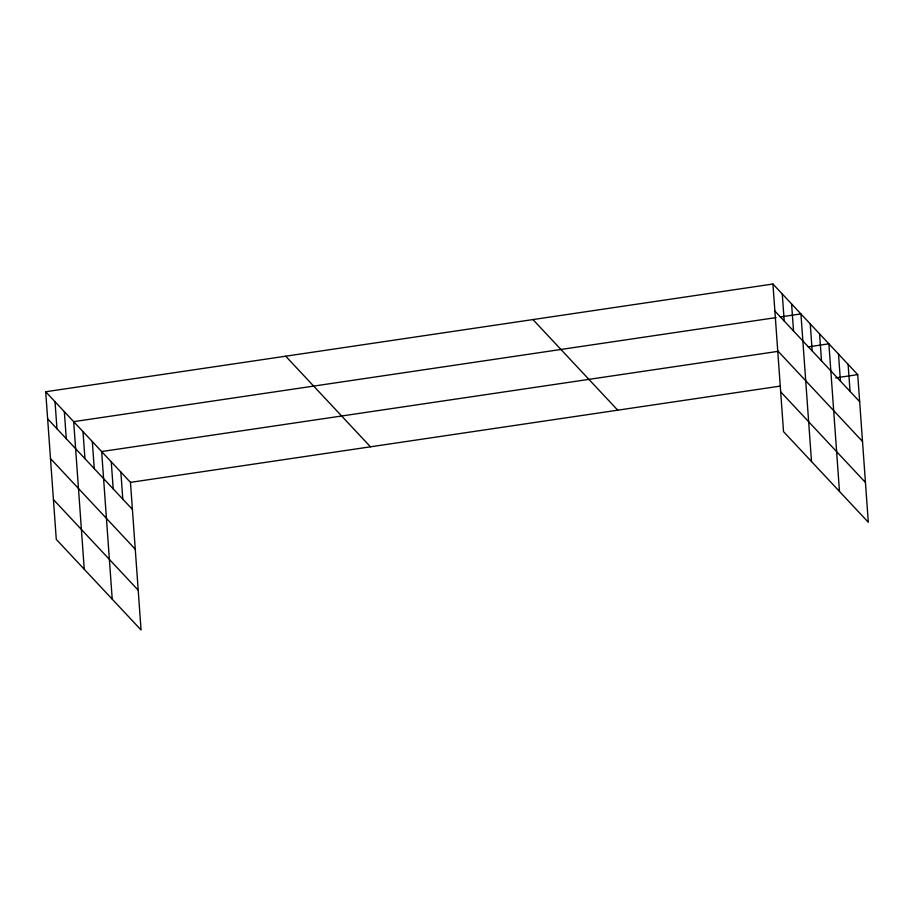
<?xml version="1.0" encoding="UTF-8"?>
<svg xmlns="http://www.w3.org/2000/svg" width="914" height="914" viewBox="0 0 914 914"><rect width="100%" height="100%" fill="white"/><g stroke="black" fill="none" stroke-linecap="round" stroke-linejoin="round"><path stroke-width="1.37" d="M45.7 391.752L130.474 482.364L141.053 629.986L56.28 539.374L45.7 391.752L772.947 284.014L857.72 374.626L868.3 522.248L783.526 431.637L772.947 284.014M776.1 317.592L73.68 421.651L84.259 569.273M780.236 316.987L800.927 313.913L811.506 461.536M777.86 351.376L101.648 451.55L112.228 599.173M808.205 346.886L828.895 343.824L839.475 491.446M130.474 482.364L780.476 386.074M835.647 377.893L857.72 374.626M774.889 311.057L859.651 401.669M777.734 350.85L862.508 441.462M780.682 391.843L865.444 482.455M532.953 319.569L617.727 410.18M285.694 356.197L370.467 446.809M47.642 418.795L132.404 509.406M50.487 458.577L135.261 549.2M53.435 499.581L138.197 590.193M848.112 364.355L850.054 391.398M838.504 354.095L840.446 381.127M819.572 333.85L821.515 360.893M810.25 323.887L812.18 350.93M791.593 303.951L793.535 330.994M782.27 293.988L784.212 321.02M120.865 472.092L122.796 499.135M111.257 461.821L113.199 488.864M92.325 441.588L94.256 468.631M83.003 431.614L84.933 458.657M64.346 411.688L66.288 438.72M55.023 401.714L56.965 428.757"/></g></svg>
